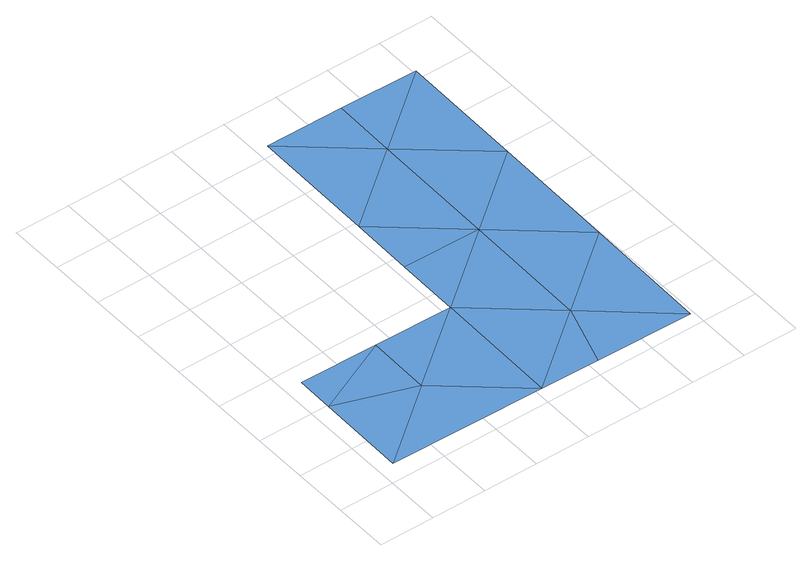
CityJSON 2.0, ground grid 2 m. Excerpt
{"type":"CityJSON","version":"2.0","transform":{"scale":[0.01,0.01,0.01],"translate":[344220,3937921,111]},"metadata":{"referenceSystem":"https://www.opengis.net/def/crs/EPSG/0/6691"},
"CityObjects":{
"waterbody1":{"type":"WaterBody","attributes":{"name":"5","class":"1140","function":"1","WaterBodyRiverFloodingRiskAttribute.description":"3","WaterBodyRiverFloodingRiskAttribute.rankOrg":"2","WaterBodyRiverFloodingRiskAttribute.adminType":"2","WaterBodyRiverFloodingRiskAttribute.scale":"L2"},"geometry":[{"type":"MultiSurface","lod":"1","boundaries":[[[0,1,2]],[[3,4,5]],[[6,7,8]],[[9,0,10]],[[4,11,12]],[[3,11,4]],[[13,9,8]],[[12,14,4]],[[1,15,2]],[[3,5,16]],[[6,9,10]],[[6,8,9]],[[16,5,2]],[[0,9,13]],[[4,17,5]],[[18,10,5]],[[17,18,5]],[[14,17,4]],[[16,2,15]],[[0,2,10]],[[10,2,5]]]}]}
},
"vertices":[
[620,56,28],[834,52,28],[907,282,28],[1202,970,27],[923,1206,26],[915,744,28],[345,523,28],[61,528,28],[59,392,28],[340,292,29],[628,518,28],[1210,1433,25],[927,1438,25],[53,66,29],[644,1442,24],[1186,46,28],[1194,508,28],[636,980,27],[632,749,28]
]}
